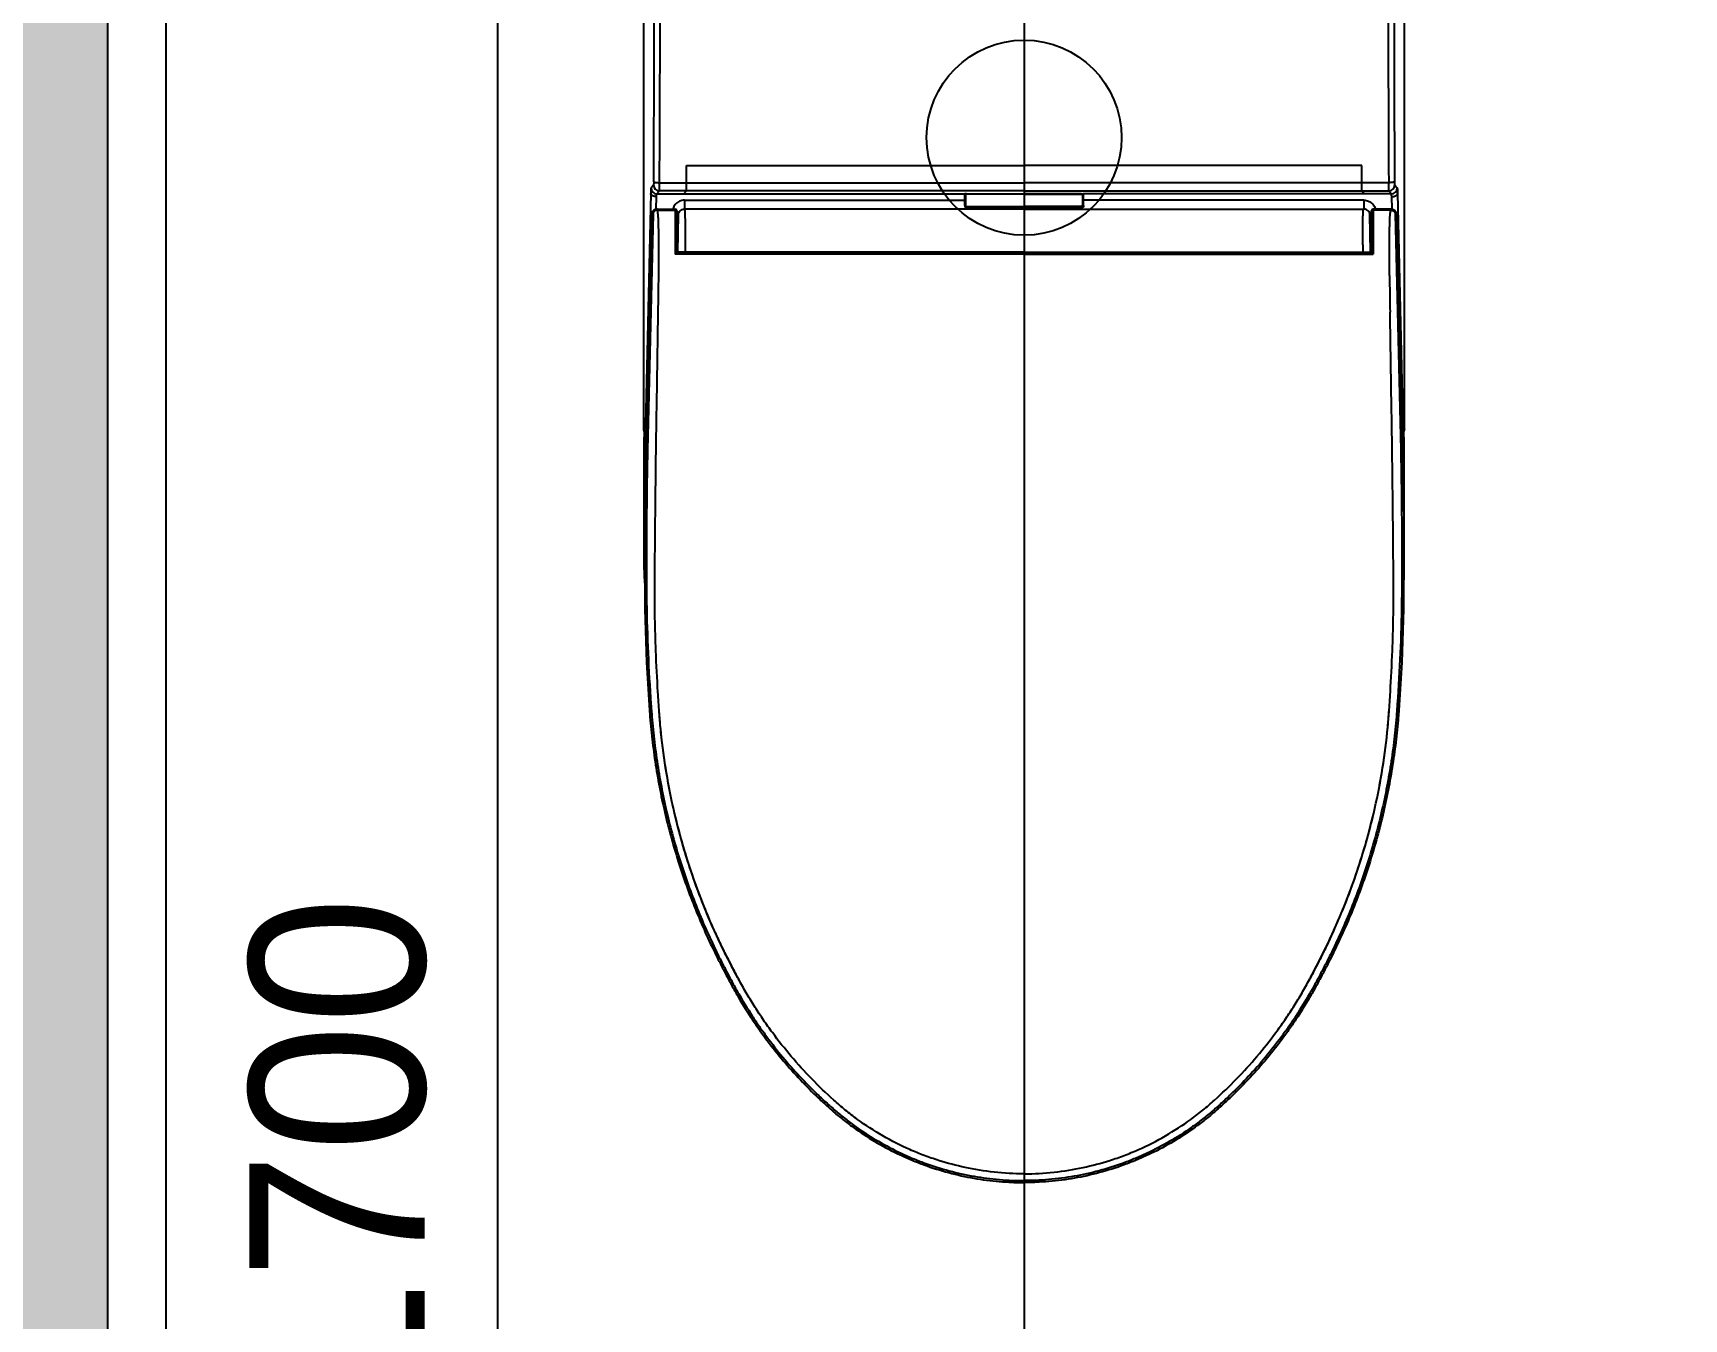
# Model space of a CAD drawing. Header units: millimetres. Extents: x -551172 to 227904, y -3435 to 261611.
# Drawn here: x 159212 to 160059, y 88265 to 88924 of the extents above; entities that cross this region are included whole.
import ezdxf

# ---------------------------------------------------------------- set-up
doc = ezdxf.new("R2010")
doc.units = ezdxf.units.MM
doc.header["$LTSCALE"] = 100
doc.header["$PDMODE"] = 3
doc.layers.get('DEFPOINTS').update_dxf_attribs({"color": 248})
for name, color, linetype in [('E-DIM(IN)', 14, 'Continuous'), ('F-HAT', 251, 'Continuous'), ('F-WALL1', 2, 'Continuous'), ('F-WALL2', 3, 'Continuous')]:
    doc.layers.add(name, color=color, linetype=linetype)
doc.styles.add('YOURNAME', font='HYWULM.TTF')
doc.dimstyles.new('YOURNAME-50', dxfattribs={"dimscale": 50, "dimtxt": 1.8, "dimasz": 0.9, "dimexe": 1, "dimexo": 3, "dimgap": 0.7, "dimtad": 1, "dimdec": 0, "dimzin": 0, "dimdsep": 46, "dimtxsty": 'YOURNAME', "dimblk": 'ARCHTICK', "dimcen": 0, "dimclrd": 1, "dimclre": 1, "dimclrt": 7, "dimadec": 0, "dimazin": 0, "dimtfac": 1, "dimtdec": 0, "dimtix": 1, "dimtmove": 2, "dimatfit": 3, "dimldrblk": 'ARCHTICK', "dimfxl": 0, "dimtolj": 1, "dimtzin": 0, "dimarcsym": 0})

# ---------------------------------------------------------------- blocks, each defined once
blk = doc.blocks.new('_ArchTick')
at = {"color": 0, "linetype": 'ByBlock', "const_width": 0.15}
blk.add_lwpolyline([(-0.5, -0.5), (0.5, 0.5)], dxfattribs=at)
blk = doc.blocks.new('*D269')
at = {"layer": 'DEFPOINTS', "color": 0}
for p in [(159250.63, 89200.8), (159450.63, 89200.8), (159250.63, 87500.8)]:
    blk.add_point(p, dxfattribs=at)
at = {"layer": 'E-DIM(IN)', "lineweight": -2}
for p, q in [((159400.63, 89200.8), (159500.63, 89200.8)), ((159450.63, 87500.8), (159450.63, 89200.8)), ((159400.63, 87500.8), (159500.63, 87500.8))]:
    blk.add_line(p, q, dxfattribs=at)
at = {"layer": 'E-DIM(IN)', "lineweight": -2, "xscale": 45, "yscale": 45, "zscale": 45}
for p, rotation in [((159450.63, 89200.8), 90), ((159450.63, 87500.8), 270)]:
    blk.add_blockref('_ArchTick', p, dxfattribs=dict(at, rotation=rotation))
at = {"layer": 'E-DIM(IN)', "color": 7, "insert": (159368.83, 88350.8), "char_height": 90, "attachment_point": 5, "rotation": 90, "style": 'YOURNAME'}
blk.add_mtext('\\A1;1700', dxfattribs=at)
blk = doc.blocks.new('*D272')
at = {"layer": 'DEFPOINTS', "color": 0}
for p in [(159250.63, 88305.8), (160880.63, 88305.8), (159250.63, 88061.12)]:
    blk.add_point(p, dxfattribs=at)
at = {"layer": 'E-DIM(IN)', "lineweight": -2}
for p, q in [((159250.63, 88155.8), (159250.63, 88011.12)), ((160880.63, 88155.8), (160880.63, 88011.12)), ((160880.63, 88061.12), (159250.63, 88061.12))]:
    blk.add_line(p, q, dxfattribs=at)
at = {"layer": 'E-DIM(IN)', "lineweight": -2, "xscale": 45, "yscale": 45, "zscale": 45, "rotation": 180}
blk.add_blockref('_ArchTick', (159250.63, 88061.12), dxfattribs=at)
at = {"layer": 'E-DIM(IN)', "lineweight": -2, "xscale": 45, "yscale": 45, "zscale": 45}
blk.add_blockref('_ArchTick', (160880.63, 88061.12), dxfattribs=at)
at = {"layer": 'E-DIM(IN)', "color": 7, "insert": (160065.63, 88142.97), "char_height": 90, "attachment_point": 5, "style": 'YOURNAME'}
blk.add_mtext('\\A1;1630', dxfattribs=at)

msp = doc.modelspace()

# ---------------------------------------------------------------- hatches: boundary and pattern name
at = {"layer": 'F-HAT'}
h = msp.add_hatch(color=256, dxfattribs=at)
h.dxf.hatch_style = 1
h.paths.add_polyline_path([(146000.63, 91301.8), (146042.13, 91616.8), (144642.13, 91616.8), (144642.13, 93089.8), (145217.13, 93089.8), (145217.13, 93320.8), (144442.13, 93320.8), (144442.13, 79859.8), (145476.63, 79859.8), (145476.63, 80052.8), (144706.63, 80052.8), (144706.63, 81641.8), (145489.63, 81641.8), (145489.63, 81891.8), (144729.63, 81891.8), (144729.63, 86096.8), (145820.63, 86096.8), (145820.63, 86256.8), (144729.63, 86256.8), (144729.63, 88346.8), (146070.63, 88346.8), (146070.63, 88496.8), (144690.63, 88496.8), (144690.63, 91301.8)])
h.paths.add_polyline_path([(147533.63, 91301.8), (147533.63, 88496.8), (146858.63, 88496.8), (146858.63, 88346.8), (147533.63, 88346.8), (147533.63, 86256.8), (146670.63, 86256.8), (146670.63, 86096.8), (148220.63, 86096.8), (148220.63, 86256.8), (147705.63, 86256.8), (147705.63, 87608.8), (148405.63, 87608.8), (148405.63, 87763.8), (147695.63, 87763.8), (147695.63, 91300.8), (148485.63, 91300.8), (148485.63, 91915.8), (147700.63, 91915.8), (147700.63, 93120.8), (148460.63, 93120.8), (148460.63, 93320.8), (146834.63, 93320.8), (146834.63, 93089.8), (147544.63, 93089.8), (147544.63, 92186.8), (146802.13, 92186.8), (146802.13, 91616.8), (146843.63, 91301.8)])
h.paths.add_polyline_path([(146952.13, 91616.8), (146952.13, 92036.8), (147544.63, 92036.8), (147544.63, 91616.8)], flags=16)
h.paths.add_polyline_path([(147700.63, 91450.8), (147700.63, 91765.8), (148335.63, 91765.8), (148335.63, 91450.8)], flags=16)
h.paths.add_polyline_path([(149448.63, 86256.8), (149175.63, 86256.8), (149175.63, 86096.8), (149220.63, 86096.8), (149220.63, 81891.8), (148788.63, 81891.8), (148788.63, 81641.8), (149448.63, 81641.8), (149448.63, 81836.8)])
h.paths.add_polyline_path([(149401.63, 80059.8), (149401.63, 80694.8), (149206.63, 80694.8), (149206.63, 80402.8), (149206.63, 80059.8), (149196.63, 80059.8), (149196.63, 79859.8), (149911.63, 79859.8), (149911.63, 80059.8)])
h.paths.add_polyline_path([(154995.63, 80469.8), (155500.63, 80469.8), (155500.63, 80724.8), (154995.63, 80724.8), (154995.63, 85991.8), (156935.63, 85991.8), (156935.63, 85371.8), (157085.63, 85371.8), (157085.63, 85689.8), (157400.63, 85689.8), (157400.63, 85847.8), (157120.63, 85847.8), (157120.63, 86194.8), (154804.63, 86194.8), (154804.63, 80059.8), (154294.63, 80059.8), (154294.63, 79859.8), (154995.63, 79859.8), (154995.63, 80044.8)])
h.paths.add_polyline_path([(154995.63, 80044.8), (154995.63, 79859.8), (156640.63, 79859.8, 0.191132), (158008.76, 80469.8), (157795.63, 80469.8), (157773.94, 80469.8, -0.151278), (156640.63, 80044.8)])
h.paths.add_polyline_path([(158998.63, 80469.8), (158998.63, 80669.8), (158485.63, 80669.8), (158485.63, 85689.8), (158530.63, 85689.8), (158530.63, 85847.8), (158250.63, 85847.8), (158250.63, 85689.8), (158295.63, 85689.8), (158295.63, 80724.8), (157795.63, 80724.8), (157795.63, 80469.8)])
h.paths.add_polyline_path([(161980.63, 80469.8), (161980.63, 89425.8), (159090.63, 89425.8), (159090.63, 88310.8), (159005.63, 88310.8), (159005.63, 88150.8), (159090.63, 88150.8), (159090.63, 87350.8), (159250.63, 87350.8), (159250.63, 89200.8), (161780.63, 89200.8), (161780.63, 87505.8), (160035.63, 87505.8), (160035.63, 87350.8), (160965.63, 87350.8), (160965.63, 86142.8), (159700.63, 86142.8), (159700.63, 85847.8), (159380.63, 85847.8), (159380.63, 85689.8), (159695.63, 85689.8), (159695.63, 85364.8), (159848.63, 85364.8), (159848.63, 85984.8), (161788.63, 85984.8), (161788.63, 80669.8), (161278.63, 80669.8), (161278.63, 80469.8)])
h.paths.add_polyline_path([(161120.63, 86142.8), (161120.63, 87350.8), (161780.63, 87350.8), (161780.63, 86142.8)], flags=16)
h.paths.add_polyline_path([(155585.63, 87650.8), (155585.63, 87805.8), (153180.63, 87805.8), (153180.63, 92845.8), (153690.63, 92845.8), (153690.63, 93045.8), (153180.63, 93045.8), (153180.63, 93320.8), (152465.63, 93320.8), (152465.63, 93120.8), (153000.63, 93120.8), (153000.63, 90795.8), (152600.63, 90795.8), (152600.63, 90550.8), (152995.63, 90550.8), (152995.63, 87650.8)])
h.paths.add_polyline_path([(156675.63, 88310.8), (156675.63, 91102.8), (157445.63, 91102.8), (157445.63, 93045.8), (156205.63, 93045.8), (156205.63, 92845.8), (157237.63, 92845.8), (157237.63, 91575.8), (156485.63, 91575.8), (156485.63, 87805.8), (156435.63, 87805.8), (156435.63, 87650.8), (156670.63, 87650.8), (156670.63, 88150.8), (157090.63, 88150.8), (157090.63, 88310.8)])
h.paths.add_polyline_path([(156675.63, 91202.8), (156675.63, 91475.8), (157237.63, 91475.8), (157237.63, 91202.8)], flags=16)
h.paths.add_polyline_path([(159090.63, 90422.8), (159350.63, 90422.8), (159350.63, 91232.8), (159090.63, 91232.8)])
h.paths.add_polyline_path([(150970.63, 91300.8), (150970.63, 90550.8), (151240.63, 90550.8), (151240.63, 91640.8), (149970.63, 91640.8), (149970.63, 91300.8)])

# ---------------------------------------------------------------- linework, layer by layer
for p, q in [((159720.63, 89175.55), (159720.63, 88236.52)), ((159525.63, 88721.07), (159525.63, 88971.66)), ((159915.63, 88721.07), (159915.63, 88971.66)), ((159547.45, 88843.45), (159547.45, 88856.57)), ((159547.45, 88856.57), (159720.63, 88856.57)), ((159893.81, 88856.57), (159720.63, 88856.57)), ((159893.81, 88843.45), (159893.81, 88856.57)), ((159530.56, 88846.45), (159529.29, 88845)), ((159532.29, 88842), (159533.56, 88843.45)), ((159720.63, 88843.45), (159533.56, 88843.45)), ((159533.63, 88847.71), (159720.63, 88847.71)), ((159546.17, 88842), (159547.45, 88843.45)), ((159547.45, 88843.45), (159547.45, 88843.45)), ((159907.63, 88847.71), (159720.63, 88847.71)), ((159720.63, 88843.45), (159907.7, 88843.45)), ((159893.81, 88843.45), (159893.81, 88843.45)), ((159895.09, 88842), (159893.81, 88843.45)), ((159908.97, 88842), (159907.7, 88843.45)), ((159910.7, 88846.45), (159911.97, 88845)), ((159529.1, 88842.11), (159526.35, 88723.69)), ((159531.95, 88834.01), (159532.1, 88840.56)), ((159532.36, 88834.05), (159532.23, 88834.04)), ((159532.29, 88842), (159690.14, 88842)), ((159532.54, 88834.05), (159532.36, 88834.05)), ((159532.54, 88834.05), (159541.63, 88834.05)), ((159541.63, 88834.05), (159541.63, 88811.11)), ((159546.38, 88838.71), (159690.13, 88838.71)), ((159546.38, 88838.71), (159546.38, 88834.16)), ((159546.63, 88833.75), (159546.38, 88834.16)), ((159720.63, 88834.16), (159546.38, 88834.16)), ((159690.13, 88836.03), (159690.13, 88841.99)), ((159690.63, 88841.49), (159690.63, 88836.22)), ((159691.13, 88842.05), (159720.63, 88842.05)), ((159720.63, 88841.81), (159691.13, 88841.81)), ((159691.13, 88835.58), (159720.63, 88835.58)), ((159720.63, 88834.95), (159691.13, 88834.95)), ((159750.13, 88842.05), (159720.63, 88842.05)), ((159720.63, 88841.81), (159750.13, 88841.81)), ((159750.13, 88835.58), (159720.63, 88835.58)), ((159720.63, 88834.95), (159750.13, 88834.95)), ((159720.63, 88834.16), (159894.88, 88834.16)), ((159750.63, 88841.49), (159750.63, 88836.22)), ((159908.97, 88842), (159751.12, 88842)), ((159751.13, 88836.03), (159751.13, 88841.99)), ((159894.88, 88838.71), (159751.13, 88838.71)), ((159894.63, 88833.75), (159894.88, 88834.16)), ((159894.88, 88838.71), (159894.88, 88834.16)), ((159908.72, 88834.05), (159899.63, 88834.05)), ((159899.63, 88834.05), (159899.63, 88811.11)), ((159908.72, 88834.05), (159908.9, 88834.05)), ((159908.9, 88834.05), (159909.03, 88834.04)), ((159909.31, 88834.01), (159909.16, 88840.56)), ((159912.16, 88842.11), (159914.91, 88723.69)), ((159529.29, 88831.06), (159526.49, 88710.28)), ((159530.29, 88831.55), (159527.49, 88710.79)), ((159532.34, 88833.56), (159541.63, 88833.56)), ((159542.63, 88833.05), (159542.63, 88811.11)), ((159542.99, 88812.1), (159543.29, 88831.31)), ((159546.87, 88829.28), (159546.86, 88829.55)), ((159894.39, 88829.28), (159894.4, 88829.55)), ((159898.27, 88812.1), (159897.96, 88831.31)), ((159898.63, 88833.05), (159898.63, 88811.11)), ((159908.92, 88833.56), (159899.63, 88833.56)), ((159910.97, 88831.55), (159913.77, 88710.79)), ((159911.97, 88831.06), (159914.77, 88710.28)), ((159720.63, 88811.11), (159541.63, 88811.11)), ((159720.63, 88812.1), (159542.63, 88812.1)), ((159720.63, 88812.1), (159898.63, 88812.1)), ((159720.63, 88811.11), (159899.63, 88811.11)), ((159526.35, 88723.69), (159525.63, 88721.07)), ((159525.8, 88714.76), (159525.84, 88720.01)), ((159914.91, 88723.69), (159915.63, 88721.07)), ((159915.46, 88714.76), (159915.42, 88720.01)), ((159525.76, 88651.41), (159525.8, 88714.76)), ((159915.5, 88651.41), (159915.46, 88714.76)), ((159526.01, 88642.36), (159525.76, 88651.41)), ((159915.25, 88642.36), (159915.5, 88651.41)), ((159528.48, 88577.1), (159528.65, 88574.84)), ((159528.48, 88577.1), (159528.65, 88574.84)), ((159912.78, 88577.1), (159912.61, 88574.84)), ((159912.78, 88577.1), (159912.61, 88574.84))]:
    msp.add_line(p, q, dxfattribs=at)
for points in [[(159532.23, 88834.04), (159531.36, 88833.88), (159530.57, 88833.47), (159529.92, 88832.83), (159529.47, 88832.01), (159529.29, 88831.06)], [(159909.03, 88834.04), (159909.89, 88833.88), (159910.69, 88833.47), (159911.34, 88832.83), (159911.79, 88832.01), (159911.97, 88831.06)], [(159526.49, 88710.3), (159526.25, 88698.31), (159526.08, 88685.6), (159525.97, 88672.37), (159525.94, 88658.96)], [(159914.77, 88710.3), (159915.01, 88698.31), (159915.18, 88685.6), (159915.29, 88672.37), (159915.32, 88658.96)], [(159525.94, 88658.96), (159526.07, 88629.15), (159526.95, 88601.86), (159528.48, 88577.1)], [(159915.32, 88658.96), (159915.19, 88629.15), (159914.3, 88601.86), (159912.78, 88577.1)]]:
    msp.add_lwpolyline(points, dxfattribs=at)
msp.add_circle((159720.63, 88870.8), 50, dxfattribs=at)
for centre, radius, start, end in [((140708.11, 88955.59), 18822.83, 359.672951, 0.033823), ((140741.97, 88955.12), 18791.97, 359.672503, 0.035506), ((178699.29, 88955.12), 18791.97, 179.964494, 180.327497), ((178733.15, 88955.59), 18822.83, 179.966177, 180.327049), ((159532.29, 88845.01), 3, 180.11926, 269.89308), ((159533.57, 88846.46), 3, 180.11926, 269.89308), ((159907.69, 88846.46), 3, 270.10692, 359.88074), ((159908.97, 88845.01), 3, 270.10692, 359.88074), ((159541.63, 88833.05), 1, 0.00005, 90.00011), ((159541.63, 88833.04), 1, 0.00011, 90.00005), ((159690.13, 88841.5), 0.501, 3.52708, 89.62381), ((159751.13, 88841.5), 0.501, 90.37619, 176.47292), ((159899.63, 88833.05), 1, 89.99989, 179.99995), ((159899.63, 88833.04), 1, 89.99995, 179.99989), ((158764.95, 88815.69), 782.05, 359.73754, 0.00589), ((160676.31, 88815.69), 782.05, 179.99411, 180.26246), ((150940.45, 88914.67), 8593.53, 359.110888, 359.235945), ((168500.8, 88914.67), 8593.53, 180.764055, 180.889112)]:
    msp.add_arc(centre, radius, start, end, dxfattribs=at)
for points, knots in [([(159529.29, 88845), (159529.27, 88844.98), (159529.25, 88844.89), (159529.23, 88844.73), (159529.2, 88844.48), (159529.18, 88844.14), (159529.16, 88843.73), (159529.13, 88843.05), (159529.11, 88842.5), (159529.1, 88842.11)], [0, 0, 0, 0, 0.028186, 0.086265, 0.174467, 0.290367, 0.433154, 0.601507, 1, 1, 1, 1]), ([(159530.64, 88848.15), (159530.63, 88847.93), (159530.63, 88847.54), (159530.62, 88847.07), (159530.6, 88846.77), (159530.59, 88846.61), (159530.58, 88846.52), (159530.57, 88846.46), (159530.56, 88846.45)], [0, 0, 0, 0, 0.381845, 0.69832, 0.819995, 0.912437, 0.972806, 1, 1, 1, 1]), ([(159530.64, 88848.15), (159530.64, 88848.12), (159530.73, 88848.05), (159531.03, 88847.93), (159531.66, 88847.82), (159532.58, 88847.73), (159533.27, 88847.71), (159533.63, 88847.71)], [0, 0, 0, 0, 0.034067, 0.09655, 0.321312, 0.648161, 1, 1, 1, 1]), ([(159533.56, 88843.45), (159533.57, 88843.49), (159533.57, 88843.61), (159533.59, 88843.87), (159533.6, 88844.26), (159533.61, 88844.77), (159533.62, 88845.39), (159533.63, 88846.38), (159533.63, 88847.16), (159533.63, 88847.71)], [0, 0, 0, 0, 0.026666, 0.086995, 0.17921, 0.301254, 0.448612, 0.617954, 1, 1, 1, 1]), ([(159910.62, 88848.15), (159910.61, 88848.12), (159910.53, 88848.05), (159910.23, 88847.93), (159909.6, 88847.82), (159908.68, 88847.73), (159907.99, 88847.71), (159907.63, 88847.71)], [0, 0, 0, 0, 0.034067, 0.09655, 0.321312, 0.648161, 1, 1, 1, 1]), ([(159907.7, 88843.45), (159907.69, 88843.49), (159907.69, 88843.61), (159907.67, 88843.87), (159907.66, 88844.26), (159907.65, 88844.77), (159907.64, 88845.39), (159907.63, 88846.38), (159907.63, 88847.16), (159907.63, 88847.71)], [0, 0, 0, 0, 0.026666, 0.086995, 0.17921, 0.301254, 0.448612, 0.617954, 1, 1, 1, 1]), ([(159910.62, 88848.15), (159910.62, 88847.93), (159910.63, 88847.54), (159910.64, 88847.07), (159910.66, 88846.77), (159910.67, 88846.61), (159910.68, 88846.52), (159910.69, 88846.46), (159910.7, 88846.45)], [0, 0, 0, 0, 0.381845, 0.69832, 0.819995, 0.912437, 0.972806, 1, 1, 1, 1]), ([(159911.97, 88845), (159911.99, 88844.98), (159912, 88844.89), (159912.03, 88844.73), (159912.06, 88844.48), (159912.08, 88844.14), (159912.1, 88843.73), (159912.13, 88843.05), (159912.15, 88842.5), (159912.16, 88842.11)], [0, 0, 0, 0, 0.028186, 0.086265, 0.174467, 0.290367, 0.433154, 0.601507, 1, 1, 1, 1]), ([(159532.1, 88840.56), (159531.74, 88840.57), (159531.19, 88840.63), (159530.49, 88840.82), (159529.91, 88841.06), (159529.35, 88841.44), (159529.11, 88841.91), (159529.1, 88842.11)], [0, 0, 0, 0, 0.301773, 0.453409, 0.595897, 0.831215, 1, 1, 1, 1]), ([(159532.1, 88840.56), (159532.11, 88840.75), (159532.13, 88841.1), (159532.17, 88841.54), (159532.21, 88841.82), (159532.25, 88841.95), (159532.27, 88842), (159532.29, 88842)], [0, 0, 0, 0, 0.394723, 0.703633, 0.907827, 0.967538, 1, 1, 1, 1]), ([(159533.22, 88800.07), (159533.29, 88805.84), (159533.31, 88809.41), (159533.3, 88814.7), (159533.25, 88819.78), (159533.19, 88824.43), (159533.02, 88828.2), (159533, 88831.38), (159532.65, 88832.74), (159532.75, 88834.07), (159532.54, 88834.05)], [0, 0, 0, 0, 0.176478, 0.356056, 0.528849, 0.685348, 0.816957, 0.916462, 0.978461, 1, 1, 1, 1]), ([(159546.38, 88838.71), (159545.55, 88838.71), (159543.91, 88838.37), (159541.9, 88837), (159540.84, 88835.41), (159540.51, 88834.37), (159540.44, 88834.05)], [0, 0, 0, 0, 0.2681868, 0.5244934, 0.7665182, 0.8712251, 0.8712251, 0.8712251, 0.8712251]), ([(159543.29, 88831.31), (159543.31, 88831.68), (159543.49, 88832.44), (159544.19, 88833.38), (159545.2, 88834.01), (159545.99, 88834.16), (159546.38, 88834.16)], [0, 0, 0, 0, 0.243275, 0.491907, 0.745251, 1, 1, 1, 1]), ([(159690.14, 88842), (159690.13, 88842), (159690.13, 88842), (159690.13, 88841.99), (159690.13, 88841.99)], [0, 0, 0, 0, 0.483873, 1, 1, 1, 1]), ([(159690.63, 88841.49), (159690.63, 88841.62), (159690.52, 88841.89), (159690.26, 88841.99), (159690.13, 88841.99)], [0, 0, 0, 0, 0.49913, 1, 1, 1, 1]), ([(159690.13, 88836.03), (159690.25, 88836.03), (159690.42, 88836.04), (159690.63, 88836.15), (159690.63, 88836.22)], [0, 0, 0, 0, 0.643965, 1, 1, 1, 1]), ([(159690.13, 88836.03), (159690.13, 88835.75), (159690.27, 88835.15), (159690.87, 88834.95), (159691.13, 88834.95)], [0, 0, 0, 0, 0.513589, 1, 1, 1, 1]), ([(159690.31, 88842.03), (159690.29, 88842.03), (159690.23, 88842.02), (159690.17, 88842.02), (159690.14, 88842)], [0, 0, 0, 0, 0.366935, 1, 1, 1, 1]), ([(159691.13, 88842.05), (159691.05, 88842.05), (159690.78, 88842.05), (159690.5, 88842.04), (159690.31, 88842.03)], [0, 0, 0, 0, 0.301995, 1, 1, 1, 1]), ([(159691.13, 88841.81), (159691.05, 88841.81), (159690.86, 88841.79), (159690.65, 88841.65), (159690.63, 88841.53)], [0, 0, 0, 0, 0.380763, 1, 1, 1, 1]), ([(159690.63, 88841.49), (159690.63, 88841.5), (159690.63, 88841.51), (159690.63, 88841.53), (159690.63, 88841.53)], [0, 0, 0, 0, 0.519468, 1, 1, 1, 1]), ([(159691.13, 88835.58), (159691.05, 88835.57), (159690.9, 88835.61), (159690.66, 88835.82), (159690.63, 88836.07), (159690.63, 88836.22)], [0, 0, 0, 0, 0.254601, 0.498893, 1, 1, 1, 1]), ([(159750.13, 88842.05), (159750.21, 88842.05), (159750.48, 88842.05), (159750.75, 88842.04), (159750.94, 88842.03)], [0, 0, 0, 0, 0.301995, 1, 1, 1, 1]), ([(159750.13, 88841.81), (159750.2, 88841.81), (159750.4, 88841.79), (159750.61, 88841.65), (159750.63, 88841.53)], [0, 0, 0, 0, 0.380763, 1, 1, 1, 1]), ([(159750.13, 88835.58), (159750.21, 88835.57), (159750.36, 88835.61), (159750.6, 88835.82), (159750.63, 88836.07), (159750.63, 88836.22)], [0, 0, 0, 0, 0.254601, 0.498893, 1, 1, 1, 1]), ([(159751.13, 88836.03), (159751.13, 88835.75), (159750.99, 88835.15), (159750.39, 88834.95), (159750.13, 88834.95)], [0, 0, 0, 0, 0.513589, 1, 1, 1, 1]), ([(159750.63, 88841.49), (159750.63, 88841.62), (159750.74, 88841.89), (159751, 88841.99), (159751.13, 88841.99)], [0, 0, 0, 0, 0.49913, 1, 1, 1, 1]), ([(159750.63, 88841.49), (159750.63, 88841.5), (159750.63, 88841.51), (159750.63, 88841.53), (159750.63, 88841.53)], [0, 0, 0, 0, 0.519468, 1, 1, 1, 1]), ([(159751.13, 88836.03), (159751.01, 88836.03), (159750.84, 88836.04), (159750.63, 88836.15), (159750.63, 88836.22)], [0, 0, 0, 0, 0.643965, 1, 1, 1, 1]), ([(159750.94, 88842.03), (159750.97, 88842.03), (159751.03, 88842.02), (159751.09, 88842.02), (159751.12, 88842)], [0, 0, 0, 0, 0.366935, 1, 1, 1, 1]), ([(159751.12, 88842), (159751.12, 88842), (159751.13, 88842), (159751.13, 88841.99), (159751.13, 88841.99)], [0, 0, 0, 0, 0.483873, 1, 1, 1, 1]), ([(159894.88, 88838.71), (159895.71, 88838.71), (159897.35, 88838.37), (159899.36, 88837), (159900.41, 88835.41), (159900.74, 88834.37), (159900.82, 88834.05)], [0, 0, 0, 0, 0.2681868, 0.5244934, 0.7665182, 0.8712251, 0.8712251, 0.8712251, 0.8712251]), ([(159897.96, 88831.31), (159897.95, 88831.68), (159897.77, 88832.44), (159897.07, 88833.38), (159896.06, 88834.01), (159895.27, 88834.16), (159894.88, 88834.16)], [0, 0, 0, 0, 0.243275, 0.491907, 0.745251, 1, 1, 1, 1]), ([(159908.03, 88800.07), (159907.97, 88805.84), (159907.95, 88809.41), (159907.95, 88814.7), (159908.01, 88819.78), (159908.07, 88824.43), (159908.23, 88828.2), (159908.26, 88831.38), (159908.61, 88832.74), (159908.51, 88834.07), (159908.72, 88834.05)], [0, 0, 0, 0, 0.176478, 0.356056, 0.528849, 0.685348, 0.816957, 0.916462, 0.978461, 1, 1, 1, 1]), ([(159909.16, 88840.56), (159909.15, 88840.75), (159909.13, 88841.1), (159909.09, 88841.54), (159909.05, 88841.82), (159909.01, 88841.95), (159908.99, 88842), (159908.97, 88842)], [0, 0, 0, 0, 0.394723, 0.703633, 0.907827, 0.967538, 1, 1, 1, 1]), ([(159909.16, 88840.56), (159909.52, 88840.57), (159910.07, 88840.63), (159910.77, 88840.82), (159911.35, 88841.06), (159911.91, 88841.44), (159912.14, 88841.91), (159912.16, 88842.11)], [0, 0, 0, 0, 0.301773, 0.453409, 0.595897, 0.831215, 1, 1, 1, 1]), ([(159532.34, 88833.56), (159532.2, 88833.56), (159531.91, 88833.53), (159531.58, 88833.42), (159531.33, 88833.29), (159531.1, 88833.14), (159530.85, 88832.93), (159530.65, 88832.67), (159530.52, 88832.45), (159530.44, 88832.28), (159530.38, 88832.1), (159530.32, 88831.86), (159530.3, 88831.68), (159530.29, 88831.55)], [0, 0, 0, 0, 0.134861, 0.2682, 0.333559, 0.398236, 0.524101, 0.646791, 0.70672, 0.766235, 0.825311, 0.883786, 1, 1, 1, 1]), ([(159541.63, 88833.56), (159541.8, 88833.56), (159542.1, 88833.52), (159542.48, 88833.36), (159542.63, 88833.14), (159542.63, 88833.04)], [0, 0, 0, 0, 0.418065, 0.759209, 1, 1, 1, 1]), ([(159543.29, 88831.31), (159543.29, 88831.51), (159543.1, 88831.9), (159542.79, 88832.16), (159542.63, 88832.26)], [0, 0, 0, 0, 0.1683215, 0.3284292, 0.3284292, 0.3284292, 0.3284292]), ([(159546.86, 88829.55), (159546.85, 88830.12), (159546.82, 88831.12), (159546.77, 88832.27), (159546.73, 88832.98), (159546.7, 88833.34), (159546.67, 88833.58), (159546.65, 88833.71), (159546.63, 88833.75)], [0, 0, 0, 0, 0.404606, 0.710975, 0.824501, 0.910788, 0.969368, 1, 1, 1, 1]), ([(159547, 88815.77), (159547, 88817.03), (159546.99, 88821.54), (159546.95, 88826.04), (159546.87, 88829.28)], [0, 0, 0, 0, 0.280677, 1, 1, 1, 1]), ([(159894.26, 88815.77), (159894.26, 88817.03), (159894.27, 88821.54), (159894.31, 88826.04), (159894.39, 88829.28)], [0, 0, 0, 0, 0.280677, 1, 1, 1, 1]), ([(159894.4, 88829.55), (159894.41, 88830.12), (159894.44, 88831.12), (159894.49, 88832.27), (159894.53, 88832.98), (159894.56, 88833.34), (159894.59, 88833.58), (159894.61, 88833.71), (159894.63, 88833.75)], [0, 0, 0, 0, 0.404606, 0.710975, 0.824501, 0.910788, 0.969368, 1, 1, 1, 1]), ([(159897.96, 88831.31), (159897.97, 88831.51), (159898.16, 88831.9), (159898.47, 88832.16), (159898.63, 88832.26)], [0, 0, 0, 0, 0.1683215, 0.3284292, 0.3284292, 0.3284292, 0.3284292]), ([(159899.63, 88833.56), (159899.46, 88833.56), (159899.15, 88833.52), (159898.78, 88833.36), (159898.63, 88833.14), (159898.63, 88833.04)], [0, 0, 0, 0, 0.418065, 0.759209, 1, 1, 1, 1]), ([(159908.92, 88833.56), (159909.06, 88833.56), (159909.34, 88833.53), (159909.68, 88833.42), (159909.93, 88833.29), (159910.16, 88833.14), (159910.41, 88832.93), (159910.61, 88832.67), (159910.74, 88832.45), (159910.82, 88832.28), (159910.88, 88832.1), (159910.94, 88831.86), (159910.96, 88831.68), (159910.97, 88831.55)], [0, 0, 0, 0, 0.134861, 0.2682, 0.333559, 0.398236, 0.524101, 0.646791, 0.70672, 0.766235, 0.825311, 0.883786, 1, 1, 1, 1]), ([(159542.63, 88823.13), (159542.63, 88823.23), (159542.48, 88823.45), (159542.1, 88823.61), (159541.8, 88823.65), (159541.63, 88823.65)], [0, 0, 0, 0, 0.240791, 0.581935, 1, 1, 1, 1]), ([(159898.63, 88823.13), (159898.63, 88823.23), (159898.78, 88823.45), (159899.15, 88823.61), (159899.46, 88823.65), (159899.63, 88823.65)], [0, 0, 0, 0, 0.240791, 0.581935, 1, 1, 1, 1]), ([(159532.25, 88735.13), (159532.33, 88740.27), (159532.48, 88750.53), (159532.72, 88765.93), (159532.88, 88776.19), (159532.95, 88781.32)], [0, 0, 0, 0, 0.333471, 0.666804, 1, 1, 1, 1]), ([(159909.01, 88735.13), (159908.93, 88740.27), (159908.77, 88750.53), (159908.54, 88765.93), (159908.38, 88776.19), (159908.3, 88781.32)], [0, 0, 0, 0, 0.333471, 0.666804, 1, 1, 1, 1]), ([(159531.74, 88607.86), (159531.54, 88613.38), (159531.24, 88624.38), (159531.15, 88636.75), (159531.2, 88644.95), (159531.24, 88650.37), (159531.31, 88659.82), (159531.48, 88678.55), (159531.77, 88705.03), (159532.06, 88726.13), (159532.25, 88735.13)], [0, 0, 0, 0, 0.128721, 0.256371, 0.28812, 0.31977, 0.382879, 0.508337, 0.75621, 1, 1, 1, 1]), ([(159909.51, 88607.86), (159909.72, 88613.38), (159910.02, 88624.38), (159910.1, 88636.75), (159910.06, 88644.95), (159910.02, 88650.37), (159909.95, 88659.82), (159909.78, 88678.55), (159909.49, 88705.03), (159909.2, 88726.13), (159909.01, 88735.13)], [0, 0, 0, 0, 0.128721, 0.256371, 0.28812, 0.31977, 0.382879, 0.508337, 0.75621, 1, 1, 1, 1]), ([(159526.69, 88718.77), (159526.62, 88718.82), (159526.27, 88719.15), (159525.78, 88719.89), (159525.63, 88720.68), (159525.63, 88721.07)], [0.4457001, 0.4457001, 0.4457001, 0.4457001, 0.4999759, 0.7499681, 1, 1, 1, 1]), ([(159526.76, 88722.2), (159526.69, 88722.31), (159526.46, 88722.78), (159526.35, 88723.31), (159526.35, 88723.69)], [0.6635588, 0.6635588, 0.6635588, 0.6635588, 0.7511899, 1, 1, 1, 1]), ([(159526.35, 88723.69), (159526.36, 88723.48), (159526.51, 88723.2), (159526.72, 88722.98), (159526.78, 88722.93)], [0, 0, 0, 0, 0.1762572, 0.246632, 0.246632, 0.246632, 0.246632]), ([(159914.91, 88723.69), (159914.9, 88723.48), (159914.75, 88723.2), (159914.54, 88722.98), (159914.48, 88722.93)], [0, 0, 0, 0, 0.1762572, 0.246632, 0.246632, 0.246632, 0.246632]), ([(159914.49, 88722.2), (159914.56, 88722.31), (159914.8, 88722.78), (159914.91, 88723.31), (159914.91, 88723.69)], [0.6635588, 0.6635588, 0.6635588, 0.6635588, 0.7511899, 1, 1, 1, 1]), ([(159914.57, 88718.77), (159914.64, 88718.82), (159914.99, 88719.15), (159915.48, 88719.89), (159915.63, 88720.68), (159915.63, 88721.07)], [0.4457001, 0.4457001, 0.4457001, 0.4457001, 0.4999759, 0.7499681, 1, 1, 1, 1]), ([(159527.49, 88710.79), (159527.4, 88706.76), (159527.23, 88698.47), (159527.11, 88689.08), (159527.04, 88682.61), (159527.01, 88678.16), (159526.95, 88670.27), (159526.94, 88663.49), (159526.94, 88658.95)], [0, 0, 0, 0, 0.233226, 0.479703, 0.543407, 0.607851, 0.73758, 1, 1, 1, 1]), ([(159913.77, 88710.79), (159913.86, 88706.76), (159914.02, 88698.47), (159914.15, 88689.08), (159914.21, 88682.61), (159914.25, 88678.16), (159914.3, 88670.27), (159914.32, 88663.49), (159914.32, 88658.95)], [0, 0, 0, 0, 0.233226, 0.479703, 0.543407, 0.607851, 0.73758, 1, 1, 1, 1]), ([(159526.94, 88658.95), (159526.94, 88656.77), (159526.94, 88652.4), (159526.94, 88645.84), (159526.94, 88639.29), (159527.07, 88626.19), (159527.62, 88606.56), (159528.67, 88588.04), (159529.39, 88578.26), (159529.47, 88577.17)], [0, 0, 0, 0, 0.080106, 0.160211, 0.240304, 0.320362, 0.640313, 0.960036, 1, 1, 1, 1]), ([(159914.32, 88658.95), (159914.32, 88656.77), (159914.32, 88652.4), (159914.32, 88645.84), (159914.31, 88639.29), (159914.19, 88626.19), (159913.64, 88606.56), (159912.59, 88588.04), (159911.87, 88578.26), (159911.79, 88577.17)], [0, 0, 0, 0, 0.080106, 0.160211, 0.240304, 0.320362, 0.640313, 0.960036, 1, 1, 1, 1]), ([(159541.35, 88524.5), (159538.15, 88538.11), (159535.55, 88553.62), (159533.98, 88570.11), (159533.73, 88573.14), (159533.6, 88574.88), (159533.28, 88579.22), (159532.55, 88590.07), (159532.04, 88600.5), (159531.74, 88607.86)], [0, 0, 0, 0, 0.500485, 0.562901, 0.594113, 0.609721, 0.625329, 0.750198, 1, 1, 1, 1]), ([(159899.91, 88524.5), (159903.11, 88538.11), (159905.71, 88553.62), (159907.27, 88570.11), (159907.53, 88573.14), (159907.66, 88574.88), (159907.98, 88579.22), (159908.7, 88590.07), (159909.22, 88600.5), (159909.51, 88607.86)], [0, 0, 0, 0, 0.500485, 0.562901, 0.594113, 0.609721, 0.625329, 0.750198, 1, 1, 1, 1]), ([(159528.65, 88574.84), (159528.68, 88574.5), (159528.88, 88571.99), (159529.5, 88565.11), (159530.81, 88554.22), (159532.9, 88541.21), (159536.35, 88524), (159541.91, 88502.87), (159549.07, 88482.3), (159555.72, 88466.27), (159560.27, 88456.42), (159564.12, 88448.64), (159567.1, 88442.84), (159569.15, 88439), (159570.18, 88437.09)], [0, 0, 0, 0, 0.006979, 0.052255, 0.142908, 0.23382, 0.325002, 0.505945, 0.685583, 0.775273, 0.865045, 0.909975, 0.954955, 1, 1, 1, 1]), ([(159529.47, 88577.17), (159529.55, 88576.08), (159529.81, 88572.82), (159530.49, 88565.21), (159531.8, 88554.36), (159533.88, 88541.38), (159537.33, 88524.23), (159542.87, 88503.16), (159550.01, 88482.65), (159556.64, 88466.67), (159561.17, 88456.85), (159565.01, 88449.09), (159567.99, 88443.3), (159570.03, 88439.47), (159571.06, 88437.56)], [0, 0, 0, 0, 0.022282, 0.066856, 0.156105, 0.245608, 0.335377, 0.513517, 0.690371, 0.778671, 0.867053, 0.911312, 0.955625, 1, 1, 1, 1]), ([(159541.35, 88524.53), (159539.74, 88531.38), (159536.97, 88545.14), (159534.86, 88560.79), (159533.86, 88571.24), (159533.58, 88574.91), (159533.44, 88576.83), (159533.43, 88577)], [0, 0, 0, 0, 0.397095, 0.792478, 0.89126, 0.990019, 1, 1, 1, 1]), ([(159911.79, 88577.17), (159911.71, 88576.08), (159911.45, 88572.82), (159910.77, 88565.21), (159909.46, 88554.36), (159907.38, 88541.38), (159903.93, 88524.23), (159898.39, 88503.16), (159891.25, 88482.65), (159884.62, 88466.67), (159880.09, 88456.85), (159876.24, 88449.09), (159873.27, 88443.3), (159871.23, 88439.47), (159870.2, 88437.56)], [0, 0, 0, 0, 0.022282, 0.066856, 0.156105, 0.245608, 0.335377, 0.513517, 0.690371, 0.778671, 0.867053, 0.911312, 0.955625, 1, 1, 1, 1]), ([(159912.61, 88574.84), (159912.58, 88574.5), (159912.38, 88571.99), (159911.76, 88565.11), (159910.45, 88554.22), (159908.36, 88541.21), (159904.9, 88524), (159899.35, 88502.87), (159892.18, 88482.3), (159885.54, 88466.27), (159880.99, 88456.42), (159877.14, 88448.64), (159874.16, 88442.84), (159872.11, 88439), (159871.07, 88437.09)], [0, 0, 0, 0, 0.006979, 0.052255, 0.142908, 0.23382, 0.325002, 0.505945, 0.685583, 0.775273, 0.865045, 0.909975, 0.954955, 1, 1, 1, 1]), ([(159899.91, 88524.53), (159901.52, 88531.38), (159904.29, 88545.14), (159906.4, 88560.79), (159907.39, 88571.24), (159907.68, 88574.91), (159907.82, 88576.83), (159907.83, 88577)], [0, 0, 0, 0, 0.397095, 0.792478, 0.89126, 0.990019, 1, 1, 1, 1]), ([(159574.66, 88438.52), (159574.08, 88439.59), (159572.89, 88441.8), (159570.52, 88446.3), (159567.6, 88452.03), (159564.22, 88458.96), (159557.8, 88472.97), (159549.37, 88494.61), (159543.71, 88514.46), (159541.35, 88524.53)], [0, 0, 0, 0, 0.039701, 0.081457, 0.164878, 0.24822, 0.331513, 0.664619, 1, 1, 1, 1]), ([(159574.84, 88438.14), (159574.49, 88438.77), (159573.46, 88440.67), (159571.1, 88445.11), (159568.48, 88450.22), (159565.94, 88455.37), (159559.73, 88468.32), (159552.64, 88485.67), (159545.61, 88507.65), (159542.67, 88518.85), (159541.35, 88524.5)], [0, 0, 0, 0, 0.023212, 0.06963, 0.162391, 0.208744, 0.255085, 0.626052, 0.812702, 1, 1, 1, 1]), ([(159866.42, 88438.14), (159866.77, 88438.77), (159867.79, 88440.67), (159870.16, 88445.11), (159872.77, 88450.22), (159875.32, 88455.37), (159881.53, 88468.32), (159888.62, 88485.67), (159895.65, 88507.65), (159898.59, 88518.85), (159899.91, 88524.5)], [0, 0, 0, 0, 0.023212, 0.06963, 0.162391, 0.208744, 0.255085, 0.626052, 0.812702, 1, 1, 1, 1]), ([(159866.6, 88438.52), (159867.18, 88439.59), (159868.37, 88441.8), (159870.74, 88446.3), (159873.66, 88452.03), (159877.04, 88458.96), (159883.46, 88472.97), (159891.89, 88494.61), (159897.55, 88514.46), (159899.91, 88524.53)], [0, 0, 0, 0, 0.039701, 0.081457, 0.164878, 0.24822, 0.331513, 0.664619, 1, 1, 1, 1]), ([(159570.18, 88437.09), (159570.7, 88436.13), (159571.76, 88434.21), (159575.01, 88428.49), (159579.05, 88421.92), (159583.99, 88414.61), (159591.7, 88403.87), (159601.57, 88391.99), (159612.39, 88381.02), (159618.03, 88375.76), (159620.82, 88373.26), (159621.99, 88372.24), (159622.32, 88371.95)], [0, 0, 0, 0, 0.039042, 0.078171, 0.235497, 0.314713, 0.39378, 0.70843, 0.865825, 0.944752, 0.9843, 1, 1, 1, 1]), ([(159571.06, 88437.56), (159571.58, 88436.61), (159572.63, 88434.7), (159575.87, 88429), (159579.89, 88422.46), (159584.81, 88415.18), (159592.49, 88404.49), (159602.32, 88392.66), (159613.09, 88381.73), (159618.7, 88376.49), (159621.98, 88373.56), (159625.31, 88370.67), (159629.58, 88367.21), (159636.62, 88362.01), (159645.82, 88356.11), (159655.5, 88351.04), (159662.5, 88347.94), (159666.58, 88346.3), (159672.75, 88343.97), (159682.15, 88341.01), (159694.96, 88338.18), (159705.81, 88336.77), (159713.46, 88336.29), (159717.68, 88336.16), (159719.71, 88336.14), (159720.63, 88336.14)], [0, 0, 0, 0, 0.0085672, 0.0171488, 0.0516529, 0.0690261, 0.0863668, 0.1553748, 0.1898939, 0.2072039, 0.2158775, 0.2245673, 0.2419211, 0.2591776, 0.293528, 0.3278953, 0.3451734, 0.3538508, 0.3625469, 0.3970834, 0.431417, 0.4658156, 0.4831278, 0.4918234, 0.4990891, 0.4990891, 0.4990891, 0.4990891]), ([(159622.96, 88377.45), (159619.08, 88380.92), (159611.57, 88388.13), (159601.07, 88399.68), (159592.99, 88409.88), (159587.71, 88417.31), (159584.79, 88421.64), (159581.95, 88426.02), (159579.23, 88430.46), (159576.63, 88434.95), (159575.34, 88437.27), (159574.69, 88438.46), (159574.66, 88438.52)], [0, 0, 0, 0, 0.199766, 0.398867, 0.598199, 0.698268, 0.748439, 0.798515, 0.898244, 0.947931, 0.997518, 1, 1, 1, 1]), ([(159870.2, 88437.56), (159869.68, 88436.61), (159868.63, 88434.7), (159865.39, 88429), (159861.37, 88422.46), (159856.45, 88415.18), (159848.77, 88404.49), (159838.94, 88392.66), (159828.17, 88381.73), (159822.56, 88376.49), (159819.28, 88373.56), (159815.95, 88370.67), (159811.68, 88367.21), (159804.64, 88362.01), (159795.44, 88356.11), (159785.76, 88351.04), (159778.75, 88347.94), (159774.68, 88346.3), (159768.51, 88343.97), (159759.11, 88341.01), (159746.3, 88338.18), (159735.45, 88336.77), (159727.8, 88336.29), (159723.58, 88336.16), (159721.55, 88336.14), (159720.63, 88336.14)], [0, 0, 0, 0, 0.0085672, 0.0171488, 0.0516529, 0.0690261, 0.0863668, 0.1553748, 0.1898939, 0.2072039, 0.2158775, 0.2245673, 0.2419211, 0.2591776, 0.293528, 0.3278953, 0.3451734, 0.3538508, 0.3625469, 0.3970834, 0.431417, 0.4658156, 0.4831278, 0.4918234, 0.4990891, 0.4990891, 0.4990891, 0.4990891]), ([(159818.3, 88377.45), (159822.18, 88380.92), (159829.69, 88388.13), (159840.19, 88399.68), (159848.26, 88409.88), (159853.55, 88417.31), (159856.47, 88421.64), (159859.31, 88426.02), (159862.03, 88430.46), (159864.63, 88434.95), (159865.92, 88437.27), (159866.57, 88438.46), (159866.6, 88438.52)], [0, 0, 0, 0, 0.199766, 0.398867, 0.598199, 0.698268, 0.748439, 0.798515, 0.898244, 0.947931, 0.997518, 1, 1, 1, 1]), ([(159871.07, 88437.09), (159870.55, 88436.13), (159869.5, 88434.21), (159866.25, 88428.49), (159862.21, 88421.92), (159857.27, 88414.61), (159849.56, 88403.87), (159839.69, 88391.99), (159828.87, 88381.02), (159823.23, 88375.76), (159820.43, 88373.26), (159819.27, 88372.24), (159818.94, 88371.95)], [0, 0, 0, 0, 0.039042, 0.078171, 0.235497, 0.314713, 0.39378, 0.70843, 0.865825, 0.944752, 0.9843, 1, 1, 1, 1]), ([(159720.63, 88339.62), (159710.3, 88339.68), (159700.2, 88340.76), (159690.32, 88342.87), (159685.73, 88343.85), (159678.66, 88345.72), (159670.52, 88348.55), (159665.65, 88350.47), (159658.46, 88353.53), (159648.01, 88358.82), (159637.11, 88365.92), (159629.9, 88371.48), (159625.9, 88374.84), (159623.93, 88376.57), (159622.96, 88377.45)], [-0.395383, -0.395383, -0.395383, -0.395383, 0, 0, 0, 0.183822, 0.286135, 0.337536, 0.388771, 0.592232, 0.795258, 0.897378, 0.94872, 1, 1, 1, 1]), ([(159720.63, 88339.62), (159730.96, 88339.68), (159741.06, 88340.76), (159750.93, 88342.87), (159755.53, 88343.85), (159762.6, 88345.72), (159770.74, 88348.55), (159775.61, 88350.47), (159782.8, 88353.53), (159793.24, 88358.82), (159804.15, 88365.92), (159811.36, 88371.48), (159815.36, 88374.84), (159817.32, 88376.57), (159818.3, 88377.45)], [-0.395383, -0.395383, -0.395383, -0.395383, 0, 0, 0, 0.183822, 0.286135, 0.337536, 0.388771, 0.592232, 0.795258, 0.897378, 0.94872, 1, 1, 1, 1]), ([(159622.32, 88371.95), (159622.82, 88371.51), (159625.01, 88369.63), (159628.97, 88366.43), (159636.06, 88361.19), (159645.32, 88355.25), (159655.06, 88350.14), (159662.11, 88347.02), (159666.22, 88345.37), (159672.43, 88343.03), (159681.89, 88340.04), (159694.79, 88337.19), (159705.71, 88335.78), (159713.41, 88335.29), (159717.66, 88335.16), (159719.7, 88335.14), (159720.63, 88335.14)], [0, 0, 0, 0, 0.0067599, 0.0291187, 0.051352, 0.0956095, 0.1398887, 0.1621498, 0.1733299, 0.1845342, 0.2290313, 0.2732672, 0.3175866, 0.3398917, 0.3510952, 0.3604565, 0.3604565, 0.3604565, 0.3604565]), ([(159818.94, 88371.95), (159818.44, 88371.51), (159816.25, 88369.63), (159812.29, 88366.43), (159805.2, 88361.19), (159795.94, 88355.25), (159786.2, 88350.14), (159779.15, 88347.02), (159775.04, 88345.37), (159768.83, 88343.03), (159759.37, 88340.04), (159746.47, 88337.19), (159735.55, 88335.78), (159727.85, 88335.29), (159723.6, 88335.16), (159721.56, 88335.14), (159720.63, 88335.14)], [0, 0, 0, 0, 0.0067599, 0.0291187, 0.051352, 0.0956095, 0.1398887, 0.1621498, 0.1733299, 0.1845342, 0.2290313, 0.2732672, 0.3175866, 0.3398917, 0.3510952, 0.3604565, 0.3604565, 0.3604565, 0.3604565])]:
    msp.add_open_spline(points, degree=3, knots=knots, dxfattribs=at)
at = {"layer": 'F-WALL1'}
msp.add_lwpolyline([(161980.63, 80469.8), (161980.63, 89425.8), (159090.63, 89425.8), (159090.63, 88310.8), (159005.63, 88310.8), (159005.63, 88150.8), (159090.63, 88150.8), (159090.63, 87350.8), (159250.63, 87350.8), (159250.63, 89200.8), (161780.63, 89200.8), (161780.63, 87505.8), (160035.63, 87505.8), (160035.63, 87350.8), (160965.63, 87350.8), (160965.63, 86142.8), (159700.63, 86142.8), (159700.63, 85847.8)], dxfattribs=at)
at = {"layer": 'F-WALL2', "color": 4}
msp.add_lwpolyline([(160850.63, 89075.8), (160850.63, 88275.8), (161010.63, 88275.8), (161010.63, 89075.8), (161750.63, 89075.8), (161750.63, 87535.8), (159280.63, 87535.8), (159280.63, 89075.8), (160850.63, 89075.8)], dxfattribs=at)

# ---------------------------------------------------------------- dimensions: what is measured, and where the dimension line sits
at = {"layer": 'E-DIM(IN)'}
dim = msp.add_linear_dim(base=(159450.63, 89200.8), p1=(159250.63, 87500.8), p2=(159250.63, 89200.8), angle=90, dimstyle='YOURNAME-50', override={"dimclrd": 256, "dimclre": 256}, dxfattribs=at)
dim.commit()
dim.dimension.update_dxf_attribs({"geometry": '*D269', "text_midpoint": (159368.83, 88350.8)})
dim = msp.add_linear_dim(base=(159250.63, 88061.12), p1=(160880.63, 88305.8), p2=(159250.63, 88305.8), dimstyle='YOURNAME-50', override={"dimclrd": 256, "dimclre": 256}, dxfattribs=at)
dim.commit()
dim.dimension.update_dxf_attribs({"geometry": '*D272', "text_midpoint": (160065.63, 88142.97)})

doc.saveas('drawing.dxf')
